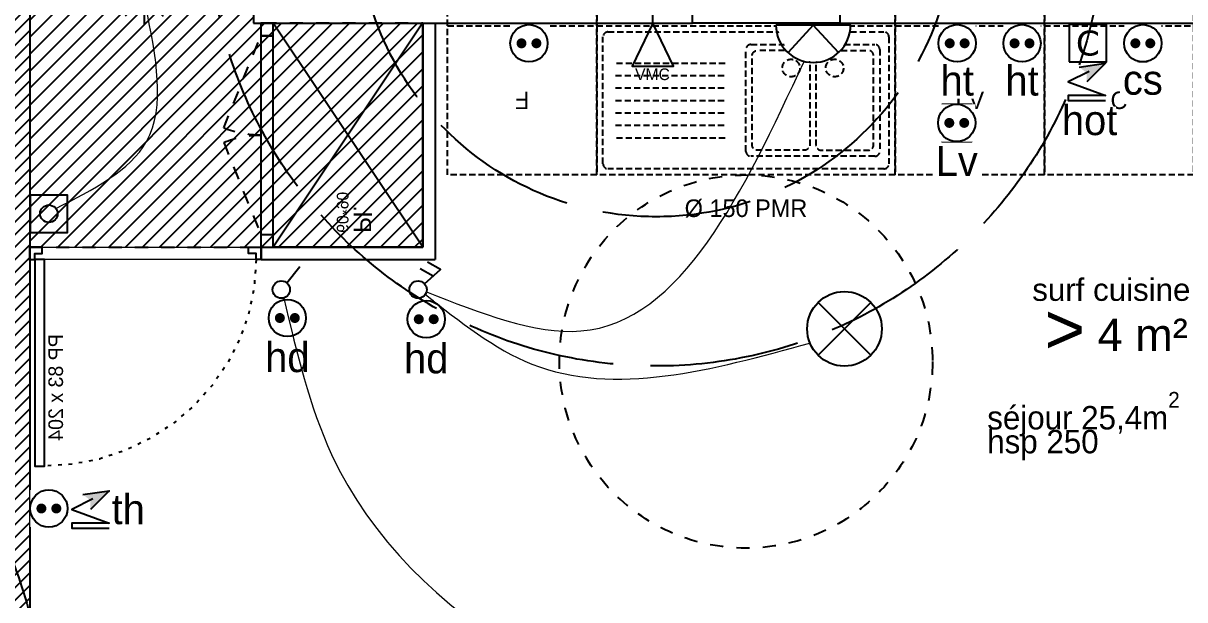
# Model space of a CAD drawing. Header units: centimetres. Extents: x -35664 to 50682, y -23001 to 23705.
# Drawn here: x 9206.2 to 9673.3, y 2742.4 to 2974.1 of the extents above; entities that cross this region are included whole.
import ezdxf

# ---------------------------------------------------------------- set-up
doc = ezdxf.new("R2010")
doc.units = ezdxf.units.CM
for name, pattern in [('ACAD_ISO02W100', [15, 12, -3]), ('Style de ligne -1', [0.41664, 0.20828, -0.20836]), ('Style de ligne -13', [0.147638, 0.098425, -0.049213]), ('Style de ligne -18', [0.164042, 0.054681, -0.109361]), ('Style de ligne -5', [0.20828, 0.069425, -0.138855]), ('VW-01', [0.41656, 0.20828, -0.20828])]:
    doc.linetypes.add(name, pattern=pattern)
for name, color, linetype in [('B aménagement intérieur', 252, 'Continuous'), ('B Faux plafonds', 9, 'Continuous'), ('B Faux plafonds_Hatch', 9, 'Continuous'), ('B GÈnÈral_Hatch', 252, 'Continuous'), ('B Général', 252, 'Continuous'), ('C ANNOTATIONS-PMR', 252, 'Style de ligne -5'), ('C ANNOTATIONS-prestations', 252, 'Continuous'), ('C ANNOTATIONS-texte', 252, 'Continuous'), ('D SURFACES-shab', 252, 'Continuous'), ('F REMPLISSAGE-vert foncé', 252, 'Continuous'), ('prlm-EAU-EF', 161, 'Continuous'), ('prlm-MOD', 64, 'Continuous')]:
    doc.layers.add(name, color=color, linetype=linetype)
doc.layers.add('prlm-ELEC-CFA', color=1, linetype='Continuous', lineweight=25)
doc.layers.add('prlm-ELEC-CFO', color=1, linetype='Continuous', lineweight=25)
doc.layers.add('prlm-ZEROPLOT', color=254, linetype='Continuous', plot=False)
doc.styles.add('Eurostile', font='Eurosti.TTF')
doc.styles.add('Eurostile (italic)', font='Eurostib.TTF')
doc.styles.add('prlm-elec-cfa', font='comic.ttf', dxfattribs={"height": 12})
doc.styles.add('prlm-elec-cfo', font='comic.ttf', dxfattribs={"height": 12})
doc.styles.add('prlm-sejc', font='arial.ttf', dxfattribs={"height": 20})
doc.styles.get("Standard").update_dxf_attribs({"font": 'isocp.shx', "height": 15})

# ---------------------------------------------------------------- blocks, each defined once
blk = doc.blocks.new('B 90.PP 80')
at = {"layer": 'B Général', "flags": 128}
blk.add_lwpolyline([(-43, 2.5), (-43, 85.5), (-39, 85.5), (-39, 2.5)], close=True, dxfattribs=at)
at = {"layer": 'B Général', "linetype": 'Style de ligne -18', "ltscale": 25.4, "flags": 128}
blk.add_lwpolyline([(46, 2.5), (45.27, 13.33), (43.1, 23.98), (39.53, 34.26), (34.61, 44), (28.44, 53.03), (21.1, 61.19), (12.74, 68.35), (3.5, 74.38), (-6.47, 79.18), (-17, 82.67), (-27.91, 84.79), (-39, 85.5)], dxfattribs=at)
at = {"layer": 'B Général', "linetype": 'Continuous', "flags": 128}
for points in [[(-45, 2.5), (-43, 2.5), (-43, 0), (-40, 0), (-40, -2.5), (-45, -2.5)], [(48, 2.5), (46, 2.5), (46, 0), (43, 0), (43, -2.5), (48, -2.5), (48, -2.5), (48, -2.5), (48, 1.79), (48, 1.79)]]:
    blk.add_lwpolyline(points, close=True, dxfattribs=at)
at = {"layer": 'C ANNOTATIONS-prestations', "insert": (-37.5, 32.5), "char_height": 5.8825, "attachment_point": 1, "rotation": 90, "line_spacing_factor": 0.894142, "style": 'Eurostile'}
blk.add_mtext('PP 83 x 204', dxfattribs=at)
blk = doc.blocks.new('B 90.Rond 150_PMR')
at = {"layer": 'B Général', "linetype": 'VW-01', "ltscale": 25.4}
blk.add_circle((0, 0), 75, dxfattribs=at)
at = {"layer": 'B Général', "insert": (-61.5, 0), "char_height": 7.059, "attachment_point": 5, "rotation": 90, "line_spacing_factor": 0.894142, "style": 'Eurostile (italic)'}
blk.add_mtext('Ø 150 PMR', dxfattribs=at)
blk = doc.blocks.new('B 90.Cuisson')
at = {"layer": 'B Général', "linetype": 'Style de ligne -13', "ltscale": 25.4, "flags": 128}
blk.add_lwpolyline([(-30, 30), (-30, 36), (30, 36), (30, 30)], dxfattribs=at)
blk.add_lwpolyline([(-30, 30), (30, 30), (30, -30), (-30, -30)], close=True, dxfattribs=at)
at = {"layer": 'B Général', "insert": (0, 0), "char_height": 7.06, "attachment_point": 5, "line_spacing_factor": 0.894142, "style": 'Eurostile'}
blk.add_mtext('C', dxfattribs=at)
blk = doc.blocks.new('B 90.Frigo')
at = {"layer": 'B Général', "linetype": 'Style de ligne -13', "ltscale": 25.4, "flags": 128}
blk.add_lwpolyline([(-30, 30), (30, 30), (30, -30), (-30, -30)], close=True, dxfattribs=at)
blk.add_lwpolyline([(30, -30), (30, -36), (-30, -36), (-30, -30)], dxfattribs=at)
at = {"layer": 'B Général', "insert": (0, 0), "char_height": 7.06, "attachment_point": 5, "line_spacing_factor": 0.894142, "style": 'Eurostile'}
blk.add_mtext('F', dxfattribs=at)
blk = doc.blocks.new('B 90.Lave Vaisselle')
at = {"layer": 'B Général', "linetype": 'Style de ligne -13', "ltscale": 25.4, "flags": 128}
blk.add_lwpolyline([(-30, 30), (-30, 36), (30, 36), (30, 30)], dxfattribs=at)
blk.add_lwpolyline([(-30, 30), (30, 30), (30, -30), (-30, -30)], close=True, dxfattribs=at)
at = {"layer": 'B Général', "insert": (0, 0), "char_height": 7.059, "attachment_point": 5, "line_spacing_factor": 0.894142, "style": 'Eurostile'}
blk.add_mtext('LV', dxfattribs=at)
blk = doc.blocks.new('B 90.Evier 120.60 T3 et +')
at = {"layer": 'B Général', "linetype": 'Style de ligne -13', "ltscale": 25.4}
for p, q in [((-57.5, -55.5), (-57.5, -4.5)), ((-55.5, -2.5), (55.5, -2.5)), ((57.5, -4.5), (57.5, -55.5)), ((2, -7.53), (51.79, -7.53)), ((0, -50.5), (0, -9.53)), ((18.98, -10), (18.98, -10)), ((53.79, -9.53), (53.79, -50.5)), ((-52.12, -15), (-7.88, -15)), ((-52.5, -20), (-7.5, -20)), ((-52.5, -25), (-7.5, -25)), ((-52.5, -30), (-7.5, -30)), ((-52.5, -35), (-7.5, -35)), ((-52.5, -40), (-7.5, -40)), ((-52.12, -45), (-7.88, -45)), ((25.65, -43.33), (25.65, -43.33)), ((9.17, -50), (9.17, -50)), ((51.79, -52.5), (2, -52.5)), ((55.5, -57.5), (-55.5, -57.5))]:
    blk.add_line(p, q, dxfattribs=at)
at = {"layer": 'B Général', "linetype": 'Style de ligne -13', "ltscale": 25.4, "flags": 128}
blk.add_lwpolyline([(-60, 0), (-60, 6), (60, 6), (60, 0)], dxfattribs=at)
blk.add_lwpolyline([(-60, 0), (60, 0), (60, -60), (-60, -60)], close=True, dxfattribs=at)
for points in [[(25.65, -12), (25.65, -48, -0.414212), (23.65, -50), (4.5, -50, -0.198914), (3.09, -49.41, -0.198914), (2.5, -48), (2.5, -12, -0.414214), (4.5, -10)], [(25.65, -12, 0.414212), (23.65, -10), (4.45, -10)], [(28.15, -12), (28.15, -48, 0.414212), (30.15, -50), (49.29, -50, 0.198914), (50.71, -49.41, 0.198914), (51.29, -48), (51.29, -12, 0.414214), (49.29, -10)], [(28.15, -12, -0.414212), (30.15, -10), (49.34, -10)]]:
    blk.add_lwpolyline(points, format="xyb", dxfattribs=at)
at = {"layer": 'B Général', "linetype": 'Style de ligne -13', "ltscale": 25.4}
for centre, start, end in [((-55.5, -4.5), 90, 180), ((55.5, -4.5), 0, 90), ((2, -9.53), 90, 180), ((51.79, -9.53), 0, 90), ((2, -50.5), 180, 270), ((51.79, -50.5), 270, 0), ((-55.5, -55.5), 180, 270), ((55.5, -55.5), 270, 0)]:
    blk.add_arc(centre, 2, start, end, dxfattribs=at)
for centre in [(18.15, -17), (35.65, -17)]:
    blk.add_ellipse(centre, major_axis=(3.54, 0), ratio=1, dxfattribs=at)
blk = doc.blocks.new('B 90.PL 60.90')
at = {"layer": 'B Général', "linetype": 'Continuous'}
for p, q in [((-42.5, 42.83), (47.5, -17.27)), ((47.5, 42.73), (-42.5, -17.27))]:
    blk.add_line(p, q, dxfattribs=at)
at = {"layer": 'B Général', "linetype": 'Style de ligne -1', "ltscale": 25.4}
for p, q in [((-0.39, -37.19), (-37.5, -22.27)), ((5.39, -37.19), (42.5, -22.27))]:
    blk.add_line(p, q, dxfattribs=at)
at = {"layer": 'B Général', "linetype": 'Continuous', "flags": 128}
for points in [[(47.5, -17.27), (47.5, 42.73), (-42.5, 42.73), (-42.5, -17.27)], [(42.5, -17.27), (42.5, -22.27), (-42.5, -22.27), (-42.5, -17.27)], [(-37.5, -17.27), (-37.5, -22.27), (-42.5, -22.27), (-42.5, -17.27)], [(47.5, -17.27), (47.5, -22.27), (42.5, -22.27), (42.5, -17.27)]]:
    blk.add_lwpolyline(points, close=True, dxfattribs=at)
at = {"layer": 'B Général', "linetype": 'Style de ligne -1', "ltscale": 25.4}
for centre, start, end in [((-37.5, -22.27), 338.1056, 0), ((42.5, -22.27), 180, 201.8944)]:
    blk.add_arc(centre, 40, start, end, dxfattribs=at)
at = {"layer": 'B Général', "insert": (-36.73, 22.1), "char_height": 7.059, "attachment_point": 1, "line_spacing_factor": 0.894142, "style": 'Eurostile'}
blk.add_mtext('Pl.', dxfattribs=at)
at = {"layer": 'C ANNOTATIONS-prestations', "insert": (-36.73, 10.61), "char_height": 4.706, "attachment_point": 4, "line_spacing_factor": 0.894142, "style": 'Eurostile'}
blk.add_mtext('60*90', dxfattribs=at)
blk = doc.blocks.new('B 90.VMC')
at = {"layer": 'B Général', "linetype": 'Style de ligne -1', "ltscale": 25.4}
blk.add_line((0, 10.77), (0, 17), dxfattribs=at)
at = {"layer": 'B Général', "linetype": 'Continuous', "flags": 128}
blk.add_lwpolyline([(0, 10.77), (-8.34, -6.52), (8.34, -6.52)], close=True, dxfattribs=at)
at = {"layer": 'C ANNOTATIONS-prestations', "insert": (-7.15, -7.39), "char_height": 4.706, "attachment_point": 1, "line_spacing_factor": 0.894142, "style": 'Eurostile'}
blk.add_mtext('VMC', dxfattribs=at)
blk = doc.blocks.new('B 90.T3 BS 101 (2D)')
at = {"layer": 'B Faux plafonds_Hatch', "linetype": 'Continuous'}
h = blk.add_hatch(dxfattribs=at)
h.set_pattern_fill('F_P__SOFFITE', color=256, style=0, pattern_type=2)
h.set_pattern_definition([(45, (0, 0.2205), (-3.52778, 3.30729), [])])
h.paths.add_polyline_path([(-284.63, -240.29), (-126.62, -240.29), (-126.51, -150.29), (-194.52, -150.29), (-194.63, 110.71), (-33.94, 110.71), (36.06, 110.71), (36.06, 246.96), (-73.33, 247.01), (-73.33, 397.01), (-213.33, 396.96), (-213.33, 246.96), (-284.63, 246.96)])
at = {"layer": 'B Faux plafonds', "linetype": 'VW-01', "ltscale": 25.4, "flags": 128}
blk.add_lwpolyline([(-284.63, -240.29), (-126.62, -240.29), (-126.51, -150.29), (-194.52, -150.29), (-194.63, 110.71), (-33.94, 110.71), (36.06, 110.71), (36.06, 246.96), (-73.33, 247.01), (-73.33, 397.01), (-213.33, 396.96), (-213.33, 246.96), (-284.63, 246.96)], close=True, dxfattribs=at)
at = {"layer": 'B Général', "linetype": 'Continuous'}
for p, q in [((-194.63, 110.71), (-194.63, -150.29)), ((-18.13, -150.29), (-18.13, -69.29)), ((41.06, -69.29), (41.06, -150.29)), ((-194.63, -150.29), (-18.13, -150.29)), ((-126.62, -150.29), (-126.62, -240.29)), ((-126.62, -150.29), (-126.62, -240.29)), ((-121.62, -150.29), (-121.62, -245.29)), ((-121.62, -150.29), (-121.62, -245.29)), ((41.06, -150.29), (-18.13, -150.29)), ((41.06, -150.29), (291.06, -150.29)), ((41.06, -150.29), (291.06, -150.29)), ((-284.94, -240.29), (-284.63, -240.29)), ((-284.94, -240.29), (-284.63, -240.29)), ((-284.63, -245.29), (-284.63, -240.29)), ((-191.63, -240.29), (-126.62, -240.29)), ((-191.63, -240.29), (-187.87, -240.29)), ((-191.63, -245.29), (-191.63, -240.29)), ((-182.87, -240.29), (-126.62, -240.29)), ((-284.94, -245.29), (-284.63, -245.29)), ((-284.94, -245.29), (-284.63, -245.29)), ((-191.63, -245.29), (-121.62, -245.29)), ((-191.63, -245.29), (-129.12, -245.29)), ((-124.12, -245.29), (-121.62, -245.29))]:
    blk.add_line(p, q, dxfattribs=at)
at = {"layer": 'D SURFACES-shab', "lineweight": 18, "flags": 128}
for points in [[(-284.63, 110.71), (-284.63, -240.29), (-126.72, -240.29), (-126.51, -150.29), (-194.52, -150.29), (-194.63, 110.71)], [(291.06, -150.29), (-121.62, -150.29), (-121.62, -245.29), (-284.63, -245.29), (-284.63, -617.94), (291.06, -617.94)]]:
    blk.add_lwpolyline(points, close=True, dxfattribs=at)
at = {"layer": 'F REMPLISSAGE-vert foncé', "linetype": 'Continuous'}
for p, q in [((-194.63, 110.71), (-194.63, -150.29)), ((-18.13, -150.29), (-18.13, -69.29)), ((41.06, -69.29), (41.06, -150.29)), ((-194.63, -150.29), (-18.13, -150.29)), ((41.06, -150.29), (-18.13, -150.29))]:
    blk.add_line(p, q, dxfattribs=at)
at = {"layer": 'B Général'}
for name, p in [('B 90.VMC', (-34.05, -161.06)), ('B 90.Evier 120.60 T3 et +', (3.38, -151.29)), ('B 90.Lave Vaisselle', (93.38, -181.29)), ('B 90.Cuisson', (153.38, -181.29))]:
    blk.add_blockref(name, p, dxfattribs=at)
at = {"layer": 'B Général', "rotation": 180}
blk.add_blockref('B 90.Frigo', (-86.62, -181.29), dxfattribs=at)
at = {"layer": 'B Général', "xscale": -1}
for name, p, rotation in [('B 90.PL 60.90', (-169.45, -197.79), 270), ('B 90.PP 80', (-239.63, -242.79), 180)]:
    blk.add_blockref(name, p, dxfattribs=dict(at, rotation=rotation))
at = {"layer": 'C ANNOTATIONS-PMR', "ltscale": 25.4, "rotation": 270}
blk.add_blockref('B 90.Rond 150_PMR', (3.38, -286.29), dxfattribs=at)
at = {"layer": 'C ANNOTATIONS-prestations', "insert": (100.4, -313.77), "char_height": 9.412, "width": 106.0944, "attachment_point": 1, "line_spacing_factor": 0.894142, "style": 'Eurostile'}
blk.add_mtext('hsp 250', dxfattribs=at)
at = {"layer": 'C ANNOTATIONS-texte', "insert": (100.4, -298.51), "char_height": 9.412, "width": 111.3617, "attachment_point": 1, "line_spacing_factor": 0.894142, "style": 'Eurostile'}
blk.add_mtext('séjour 25,4m{\\H0.6667x;\\S2^ ;}', dxfattribs=at)
blk = doc.blocks.new('xi.hot')
at = {"layer": 'prlm-ELEC-CFO', "lineweight": 5}
blk.add_hatch(color=0, dxfattribs=at).paths.add_polyline_path([(-3, 6), (-0.1, 3.7), (0, 0), (7.5, 7.5)])
at = {"layer": 'prlm-ELEC-CFO', "color": 0}
for points in [[(-3, 6), (7.5, 7.5), (0, 0)], [(0.95, 4.23), (-7.5, 0), (7.5, -5.5), (-7.5, -5.5), (-7.5, -7.5), (7.5, -7.5)]]:
    blk.add_lwpolyline(points, dxfattribs=at)
blk = doc.blocks.new('xi.dchrob')
at = {"layer": 'prlm-MOD', "color": 161}
for p, q in [((8.16, -2.3), (8.16, 2.3)), ((13.38, 1.16), (13.38, -1.16))]:
    blk.add_line(p, q, dxfattribs=at)
for points in [[(0, 10.66), (0, 4.16)], [(4.19, -5.66), (4.19, 5.66)], [(5.77, 7.56), (8.16, 2.38)], [(0, -4.16), (0, -10.66)], [(5.77, -7.26), (8.16, -2.37)]]:
    blk.add_lwpolyline(points, dxfattribs=at)
for points in [[(2.5, 9.16), (4.19, 9.16), (4.19, 5.66), (2.5, 5.66)], [(13.38, -2.37), (8.16, -2.37), (8.16, 2.38), (13.38, 2.38)], [(2.5, -5.66), (4.19, -5.66), (4.19, -9.16), (2.5, -9.16)]]:
    blk.add_lwpolyline(points, close=True, dxfattribs=at)
for centre, radius, start, end in [((0, 7.41), 3.25, 32.579, 90), ((0, 7.41), 3.25, 270, 327.421), ((4.65, 7.56), 1.13, 0, 114.0743), ((0, -7.41), 3.25, 32.579, 90), ((0, -7.41), 3.25, 270, 327.421), ((4.65, -7.26), 1.13, 245.9257, 360)]:
    blk.add_arc(centre, radius, start, end, dxfattribs=at)
at = {"layer": 'prlm-ZEROPLOT', "color": 253, "linetype": 'ACAD_ISO02W100', "ltscale": 5}
for radius in [180, 120]:
    blk.add_circle((13.38, 0), radius, dxfattribs=at)
blk = doc.blocks.new('xi.TH')
at = {"color": 0, "lineweight": 5}
blk.add_wipeout([(-7.5, -7.5), (7.5, -7.5), (7.5, 7.5), (-7.5, 7.5)], dxfattribs=at).dxf.layer = 'prlm-ELEC-CFA'
at = {"layer": 'prlm-ELEC-CFA', "lineweight": 5}
blk.add_hatch(color=0, dxfattribs=at).paths.add_polyline_path([(-3, 6), (-0.1, 3.7), (0, 0), (7.5, 7.5)])
at = {"layer": 'prlm-ELEC-CFA', "color": 0}
for points in [[(-3, 6), (7.5, 7.5), (0, 0)], [(0.95, 4.23), (-7.5, 0), (7.5, -5.5), (-7.5, -5.5), (-7.5, -7.5), (7.5, -7.5)]]:
    blk.add_lwpolyline(points, dxfattribs=at)
blk = doc.blocks.new('xi.PCS')
at = {"color": 0, "lineweight": 5}
blk.add_wipeout([(-7.5, -7.5), (7.5, -7.5), (7.5, 7.5), (-7.5, 7.5)], dxfattribs=at).dxf.layer = 'prlm-ELEC-CFO'
at = {"layer": 'prlm-ELEC-CFO', "color": 0, "linetype": 'ByBlock', "lineweight": 5, "const_width": 2}
for points in [[(-4, 0, 1), (-2, 0, 1)], [(2, 0, 1), (4, 0, 1)]]:
    blk.add_lwpolyline(points, format="xyb", close=True, dxfattribs=at)
at = {"layer": 'prlm-ELEC-CFO', "color": 0, "linetype": 'ByBlock', "lineweight": -2}
blk.add_circle((0, 0), 7.5, dxfattribs=at)
blk = doc.blocks.new('xi.SF32')
at = {"layer": 'prlm-ELEC-CFO', "color": 0, "flags": 128}
blk.add_lwpolyline([(-7.5, -7.5), (7.5, -7.5), (7.5, 7.5), (-7.5, 7.5)], close=True, dxfattribs=at)
at = {"layer": 'prlm-ELEC-CFO', "color": 0, "linetype": 'ByBlock', "insert": (0, 0), "char_height": 10, "width": 11.36, "attachment_point": 5}
blk.add_mtext('{\\fVerdana|b0|i0|c0|p34;C}', dxfattribs=at)
blk = doc.blocks.new('xi.LVrob')
at = {"layer": 'prlm-EAU-EF', "color": 0}
blk.add_lwpolyline([(-6, 7.5), (6, 7.5), (-6, -7.5), (6, -7.5)], close=True, dxfattribs=at)
blk = doc.blocks.new('xi.LV')
at = {"color": 0, "lineweight": 5}
blk.add_wipeout([(-7.5, -7.5), (7.5, -7.5), (7.5, 7.5), (-7.5, 7.5)], dxfattribs=at).dxf.layer = 'prlm-ELEC-CFO'
at = {"layer": 'prlm-ELEC-CFO', "color": 0, "linetype": 'ByBlock', "lineweight": 5, "const_width": 2}
for points in [[(-4, 0, 1), (-2, 0, 1)], [(2, 0, 1), (4, 0, 1)]]:
    blk.add_lwpolyline(points, format="xyb", close=True, dxfattribs=at)
at = {"layer": 'prlm-ELEC-CFO', "color": 0, "linetype": 'ByBlock', "lineweight": -2}
blk.add_circle((0, 0), 7.5, dxfattribs=at)
blk = doc.blocks.new('xi.PC')
at = {"color": 0, "lineweight": 5}
blk.add_wipeout([(-7.5, -7.5), (7.5, -7.5), (7.5, 7.5), (-7.5, 7.5)], dxfattribs=at).dxf.layer = 'prlm-ELEC-CFO'
at = {"layer": 'prlm-ELEC-CFO', "color": 0, "linetype": 'ByBlock', "lineweight": 5, "const_width": 2}
for points in [[(-4, 0, 1), (-2, 0, 1)], [(2, 0, 1), (4, 0, 1)]]:
    blk.add_lwpolyline(points, format="xyb", close=True, dxfattribs=at)
at = {"layer": 'prlm-ELEC-CFO', "color": 0, "linetype": 'ByBlock', "lineweight": -2}
blk.add_circle((0, 0), 7.5, dxfattribs=at)
blk = doc.blocks.new('xi.PCHT')
at = {"color": 0, "lineweight": 5}
blk.add_wipeout([(-7.5, -7.5), (7.5, -7.5), (7.5, 7.5), (-7.5, 7.5)], dxfattribs=at).dxf.layer = 'prlm-ELEC-CFO'
at = {"layer": 'prlm-ELEC-CFO', "color": 0, "linetype": 'ByBlock', "lineweight": 5, "const_width": 2}
for points in [[(-4, 0, 1), (-2, 0, 1)], [(2, 0, 1), (4, 0, 1)]]:
    blk.add_lwpolyline(points, format="xyb", close=True, dxfattribs=at)
at = {"layer": 'prlm-ELEC-CFO', "color": 0, "linetype": 'ByBlock', "lineweight": -2}
blk.add_circle((0, 0), 7.5, dxfattribs=at)
blk = doc.blocks.new('xi.PCHD')
at = {"color": 0, "lineweight": 5}
blk.add_wipeout([(-7.5, -7.5), (7.5, -7.5), (7.5, 7.5), (-7.5, 7.5)], dxfattribs=at).dxf.layer = 'prlm-ELEC-CFO'
at = {"layer": 'prlm-ELEC-CFO', "color": 0, "linetype": 'ByBlock', "lineweight": 5, "const_width": 2}
for points in [[(-4, 0, 1), (-2, 0, 1)], [(2, 0, 1), (4, 0, 1)]]:
    blk.add_lwpolyline(points, format="xyb", close=True, dxfattribs=at)
at = {"layer": 'prlm-ELEC-CFO', "color": 0, "linetype": 'ByBlock', "lineweight": -2}
blk.add_circle((0, 0), 7.5, dxfattribs=at)
blk = doc.blocks.new('xi.DA')
at = {"layer": 'prlm-ELEC-CFO', "color": 0}
for points in [[(0.61, -1.67), (7.04, 4.05), (1.81, 7.01)], [(4.05, 1.39), (-1.17, 4.34)]]:
    blk.add_lwpolyline(points, dxfattribs=at)
blk.add_circle((-2, -4), 3.5, dxfattribs=at)
blk = doc.blocks.new('xi.SA')
at = {"layer": 'prlm-ELEC-CFO', "color": 0}
blk.add_lwpolyline([(0.2, -1.28), (5.5, 5.28)], dxfattribs=at)
blk.add_circle((-2, -4), 3.5, dxfattribs=at)
blk = doc.blocks.new('xi.PTCE')
at = {"layer": 'prlm-ELEC-CFO', "color": 0}
for points in [[(-10.61, 10.61), (10.61, -10.61)], [(10.61, 10.61), (-10.61, -10.61)]]:
    blk.add_lwpolyline(points, dxfattribs=at)
at = {"layer": 'prlm-ELEC-CFO', "color": 0, "linetype": 'ByBlock'}
blk.add_circle((0, 0), 15, dxfattribs=at)
blk = doc.blocks.new('xi.ECAP')
at = {"color": 0}
blk.add_wipeout([(-15, 0), (-10.13, 11.06), (0, 15), (10.13, 11.06), (15, 0)], dxfattribs=at).dxf.layer = 'prlm-ELEC-CFO'
at = {"layer": 'prlm-ELEC-CFO', "color": 0, "linetype": 'ByBlock', "lineweight": -2, "flags": 128}
blk.add_lwpolyline([(15, 0, 1), (-15, 0)], format="xyb", close=True, dxfattribs=at)
at = {"layer": 'prlm-ELEC-CFO', "color": 0}
blk.add_lwpolyline([(-10.13, 11.06), (0, 0), (10.13, 11.06)], dxfattribs=at)
blk = doc.blocks.new('xi.4m²')
at = {"color": 0}
blk.add_wipeout([(-34.54, 20.54), (34.54, 20.54), (34.54, -20.54), (-34.54, -20.54)], dxfattribs=at).dxf.layer = 'prlm-ELEC-CFO'
at = {"layer": 'prlm-ELEC-CFO', "color": 0, "attachment_point": 6, "line_spacing_factor": 0.8, "style": 'prlm-sejc'}
for s, insert, char_height in [('surf cuisine', (30.36, 8.9), 9), ('4 m²', (29.31, -9.19), 13)]:
    blk.add_mtext(s, dxfattribs=dict(at, insert=insert, char_height=char_height))
at = {"layer": 'prlm-ELEC-CFO', "color": 0, "style": 'prlm-sejc', "flags": 8}
blk.add_attdef('?', (-28.3, -16.79), '', height=20, dxfattribs=at)
blk = doc.blocks.new('xi.BP')
at = {"layer": 'prlm-ELEC-CFO', "color": 0, "flags": 128}
blk.add_lwpolyline([(-7.5, -7.5), (7.5, -7.5), (7.5, 7.5), (-7.5, 7.5)], close=True, dxfattribs=at)
at = {"layer": 'prlm-ELEC-CFO', "color": 0}
blk.add_circle((0, 0), 3.5, dxfattribs=at)
blk = doc.blocks.new('xi.SPOT')
at = {"color": 0, "lineweight": 5}
blk.add_wipeout([(-4, 0), (-2.83, -2.83), (0, -4), (2.83, -2.83), (4, 0), (2.83, 2.83), (0, 4), (-2.83, 2.83)], dxfattribs=at).dxf.layer = 'prlm-ELEC-CFO'
at = {"layer": 'prlm-ELEC-CFO', "color": 0, "linetype": 'ByBlock', "lineweight": -2, "flags": 128}
for points in [[(0, 10.88), (0, 4)], [(-7.69, 7.69), (-2.83, 2.83)], [(7.69, 7.69), (2.83, 2.83)], [(-10.88, 0), (-4, 0)], [(4, 0), (10.88, 0)], [(-2.83, -2.83), (-7.69, -7.69)], [(0, -4), (0, -10.88)], [(2.83, -2.83), (7.69, -7.69)]]:
    blk.add_lwpolyline(points, dxfattribs=at)
at = {"layer": 'prlm-ELEC-CFO', "color": 0, "linetype": 'ByBlock', "lineweight": -2}
blk.add_circle((0, 0), 4, dxfattribs=at)

msp = doc.modelspace()

# ---------------------------------------------------------------- hatches: boundary and pattern name
at = {"layer": 'B GÈnÈral_Hatch', "linetype": 'Continuous'}
h = msp.add_hatch(dxfattribs=at)
h.set_pattern_fill('50_BETON', color=256, style=0, pattern_type=2)
h.set_pattern_definition([(45, (0, 0), (2.4253472, -2.6458333), [])])
h.paths.add_polyline_path([(9190.796, 2480.491), (9208.796, 2496.491), (9208.796, 3264.789), (9190.796, 3264.789)])

# ---------------------------------------------------------------- linework, layer by layer
at = {"layer": 'B Général', "linetype": 'Continuous', "lineweight": 18}
msp.add_line((9208.796, 3264.789), (9208.796, 2506.491), dxfattribs=at)
at = {"layer": 'B Général', "linetype": 'Continuous'}
msp.add_line((9208.796, 3264.789), (9208.796, 2506.491), dxfattribs=at)
at = {"layer": 'prlm-ELEC-CFO', "lineweight": 13}
msp.add_spline([(9219.299, 2899.655), (9255.749, 2926.6), (9255.518, 2980.716)], degree=3, dxfattribs=at)

# ---------------------------------------------------------------- block references
at = {"layer": 'B aménagement intérieur'}
msp.add_blockref('B 90.T3 BS 101 (2D)', (9493.423, 3124.43), dxfattribs=at)
at = {"layer": 'prlm-EAU-EF'}
msp.add_blockref('xi.LVrob', (9581.562, 2934.078), dxfattribs=at)
at = {"layer": 'prlm-ELEC-CFO'}
for name, p in [('xi.SF32', (9634.249, 2966.068)), ('xi.BP', (9216.484, 2897.575)), ('xi.PTCE', (9536.407, 2851.295))]:
    msp.add_blockref(name, p, dxfattribs=at)
at = {"layer": 'prlm-MOD'}
msp.add_blockref('xi.dchrob', (9021.06, 2691.725), dxfattribs=at)

# ---------------------------------------------------------------- next in the draw order: block references
at = {"layer": 'prlm-ELEC-CFO'}
for name, p in [('xi.SPOT', (9254.806, 2984.652)), ('xi.PC', (9409.535, 2966.068))]:
    msp.add_blockref(name, p, dxfattribs=at)
msp.add_blockref('xi.4m²', (9645.158, 2858.077), dxfattribs=at).add_auto_attribs({'?': '>'})

# ---------------------------------------------------------------- next in the draw order: texts
at = {"layer": 'prlm-EAU-EF', "lineweight": 20, "insert": (9581.562, 2918.795), "char_height": 12, "attachment_point": 5, "line_spacing_factor": 0.8, "style": 'prlm-elec-cfo', "bg_fill": 3, "box_fill_scale": 1.1, "bg_fill_color": 256, "bg_fill_transparency": 0}
msp.add_mtext('Lv', dxfattribs=at)
at = {"layer": 'prlm-ELEC-CFA', "lineweight": 20, "insert": (9248.416, 2778.704), "char_height": 12, "attachment_point": 5, "line_spacing_factor": 0.8, "style": 'prlm-elec-cfa', "bg_fill": 3, "box_fill_scale": 1.1, "bg_fill_color": 256, "bg_fill_transparency": 0}
msp.add_mtext('th', dxfattribs=at)
at = {"layer": 'prlm-ELEC-CFO', "lineweight": 20, "char_height": 12, "line_spacing_factor": 0.8, "style": 'prlm-elec-cfo', "bg_fill": 3, "bg_fill_color": 256, "bg_fill_transparency": 0}
for s, insert, attachment_point, box_fill_scale in [('ht', (9607.807, 2950.992), 5, 1.1), ('cs', (9656.384, 2951.323), 5, 1.1), ('hot', (9634.983, 2941.165), 2, 0.95), ('hd', (9312.38, 2839.816), 5, 1.1), ('hd', (9368.238, 2839.331), 5, 1.1)]:
    msp.add_mtext(s, dxfattribs=dict(at, insert=insert, attachment_point=attachment_point, box_fill_scale=box_fill_scale))

# ---------------------------------------------------------------- next in the draw order: block references
at = {"layer": 'prlm-ELEC-CFA'}
msp.add_blockref('xi.TH', (9233.207, 2778.704), dxfattribs=at)
at = {"layer": 'prlm-ELEC-CFO'}
for name, p in [('xi.PCHT', (9607.807, 2966.068)), ('xi.PCS', (9656.384, 2966.068)), ('xi.hot', (9633.824, 2950.539)), ('xi.PCHD', (9312.38, 2855.648)), ('xi.PCHD', (9368.238, 2855.163))]:
    msp.add_blockref(name, p, dxfattribs=at)

# ---------------------------------------------------------------- next in the draw order: texts
at = {"layer": 'prlm-ELEC-CFO', "lineweight": 20, "insert": (9581.562, 2918.795), "char_height": 12, "attachment_point": 5, "line_spacing_factor": 0.8, "style": 'prlm-elec-cfo', "bg_fill": 3, "box_fill_scale": 1.1, "bg_fill_color": 256, "bg_fill_transparency": 0}
msp.add_mtext('Lv', dxfattribs=at)

# ---------------------------------------------------------------- next in the draw order: linework, layer by layer
at = {"layer": 'prlm-ELEC-CFO', "lineweight": 13}
for points in [[(9368.335, 2866.206), (9430.43, 2850.43), (9520.232, 2958.819)], [(9310.968, 2863.72), (9330.148, 2800.816), (9520.276, 2662.391)], [(9367.871, 2865.152), (9410.701, 2837.139), (9522.538, 2845.581)]]:
    msp.add_spline(points, degree=3, dxfattribs=at)

# ---------------------------------------------------------------- next in the draw order: block references
at = {"layer": 'prlm-ELEC-CFO'}
for name, p in [('xi.LV', (9581.562, 2934.078)), ('xi.SA', (9311.948, 2871.068)), ('xi.DA', (9366.942, 2871.068)), ('xi.PC', (9216.484, 2779.072))]:
    msp.add_blockref(name, p, dxfattribs=at)

# ---------------------------------------------------------------- next in the draw order: block references
at = {"layer": 'prlm-ELEC-CFO', "rotation": 180}
msp.add_blockref('xi.ECAP', (9523.863, 2973.372), dxfattribs=at)

# ---------------------------------------------------------------- next in the draw order: texts
at = {"layer": 'prlm-ELEC-CFO', "lineweight": 20, "insert": (9581.735, 2950.992), "char_height": 12, "attachment_point": 5, "line_spacing_factor": 0.8, "style": 'prlm-elec-cfo', "bg_fill": 3, "box_fill_scale": 1.1, "bg_fill_color": 256, "bg_fill_transparency": 0}
msp.add_mtext('ht', dxfattribs=at)

# ---------------------------------------------------------------- next in the draw order: block references
at = {"layer": 'prlm-ELEC-CFO'}
msp.add_blockref('xi.PCHT', (9581.735, 2966.068), dxfattribs=at)

# ---------------------------------------------------------------- next in the draw order: block references
at = {"layer": 'prlm-MOD', "rotation": 180}
msp.add_blockref('xi.dchrob', (9474.039, 3016.356), dxfattribs=at)

doc.saveas('drawing.dxf')
